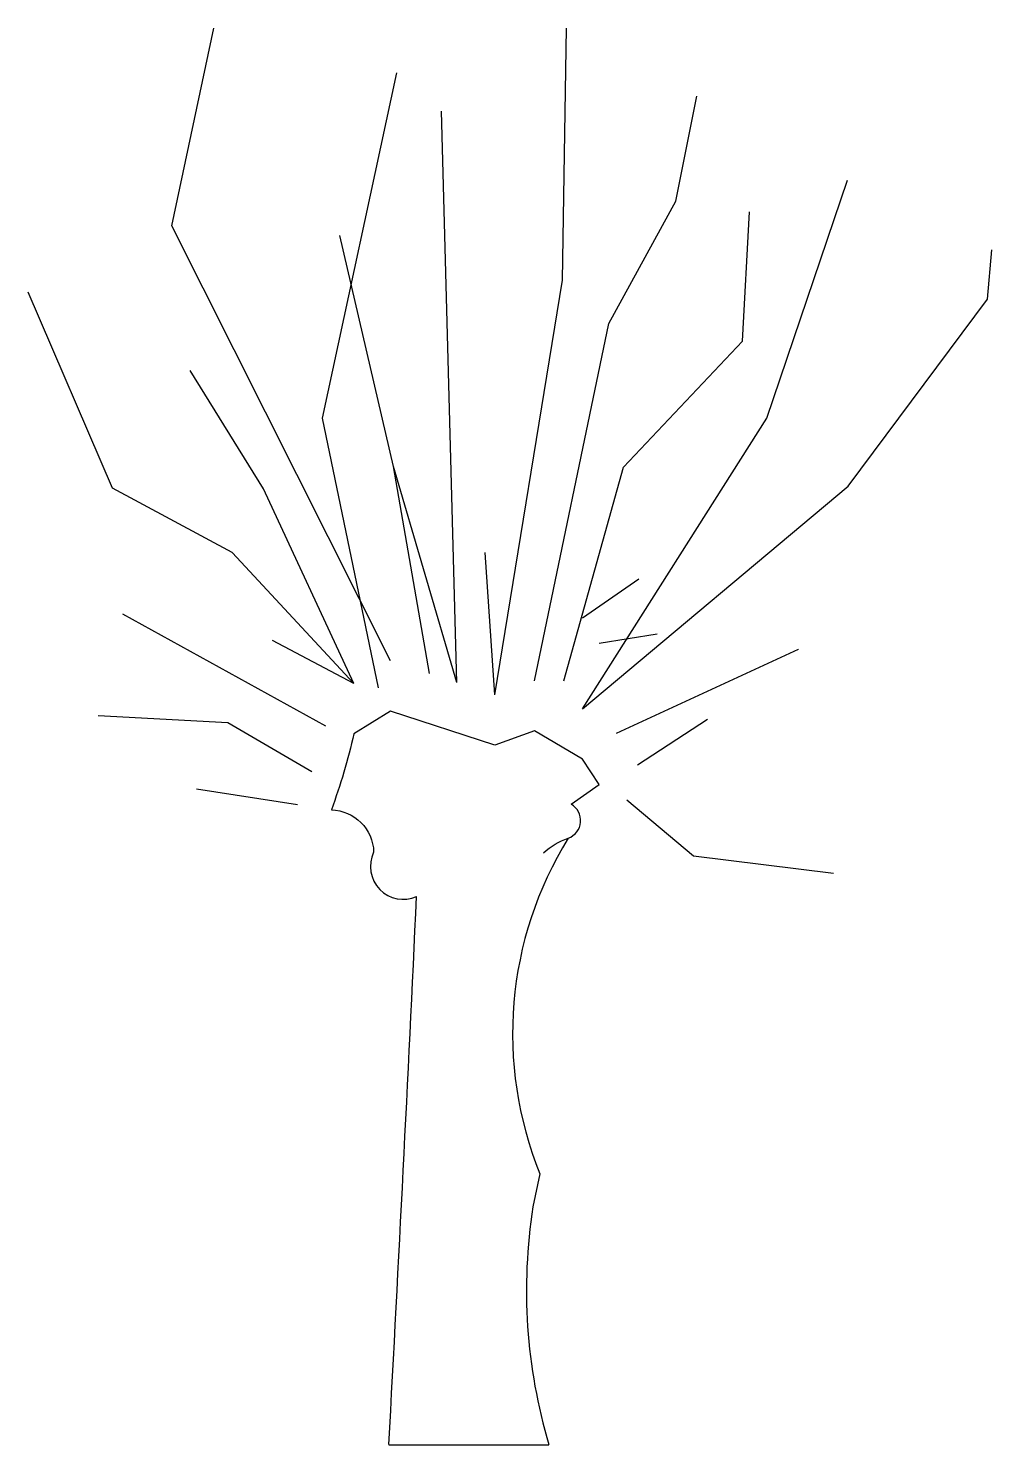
# Model space of a CAD drawing. Header units: metres. Extents: x -1.84 to 1.57, y 0 to 5.01.
import ezdxf

# ---------------------------------------------------------------- set-up
doc = ezdxf.new("R2010")
doc.units = ezdxf.units.M
doc.header["$LTSCALE"] = 0.2

msp = doc.modelspace()

# ---------------------------------------------------------------- linework, layer by layer
for p, q in [((-1.1362, 2.5556), (-1.5947, 2.5803)), ((-0.0312, 0.9588), (-0.0563, 0.8419)), ((-0.5662, 0), (0.0003, 0))]:
    msp.add_line(p, q)
at = {"ltscale": 0.1}
msp.add_line((-0.5662, 0), (0, 0), dxfattribs=at)
at = {"flags": 128}
for points in [[(-0.5601, 2.774), (-1.3345, 4.3146), (-1.1855, 5.0135)], [(-0.1907, 2.6542), (0.0489, 4.1215), (0.0628, 5.0135)], [(-0.6034, 2.6794), (-0.8016, 3.6333), (-0.5381, 4.8555)], [(-0.0509, 2.7041), (0.213, 3.9692), (0.4499, 4.4013), (0.5243, 4.7729)], [(-0.326, 2.6981), (-0.3804, 4.7205)], [(0.1188, 2.6043), (0.7721, 3.6333), (1.0571, 4.4756)], [(0.0534, 2.7042), (0.264, 3.4599), (0.6853, 3.9058), (0.7101, 4.3642)], [(-0.4219, 2.7292), (-0.5501, 3.4627), (-0.7399, 4.2805)], [(0.1188, 2.6043), (1.06, 3.3933), (1.5528, 4.0545), (1.5679, 4.2289)], [(-0.6899, 2.6941), (-1.1205, 3.158), (-1.5451, 3.3855), (-1.8425, 4.0792)], [(-0.6899, 2.6941), (-1.0095, 3.3829), (-1.2691, 3.8021)], [(-0.326, 2.6981), (-0.5501, 3.4627)], [(-0.1907, 2.6542), (-0.2257, 3.158)], [(0.1188, 2.9264), (0.319, 3.0652)], [(-0.7892, 2.5432), (-1.508, 2.9396)], [(0.1788, 2.8366), (0.3838, 2.8707)], [(-0.6899, 2.6941), (-0.9778, 2.8468)], [(0.2393, 2.5184), (0.8836, 2.8157), (0.8836, 2.8157)], [(0.3136, 2.4069), (0.5614, 2.5679)], [(-0.8388, 2.3821), (-1.1362, 2.5556)], [(-0.8892, 2.2651), (-1.2477, 2.3202)], [(0.2764, 2.283), (0.5119, 2.0848), (0.5119, 2.0848), (1.0075, 2.0229)]]:
    msp.add_lwpolyline(points, dxfattribs=at)
msp.add_lwpolyline([(-0.019, 2.0955, -0.092788), (0.0689, 2.1469, 0.643413), (0.0789, 2.2667), (0.1788, 2.3366), (0.1188, 2.4264), (-0.0509, 2.5262), (-0.0509, 2.5262), (-0.1907, 2.4763), (-0.5601, 2.5961), (-0.6899, 2.5162, -0.032205), (-0.7698, 2.2467, -0.40153), (-0.62, 2.097, 0.697876), (-0.4679, 1.9405, -0.993497)], format="xyb", dxfattribs=at)
for centre, radius, start, end in [((1.1856, 1.4545), 1.3139, 148.2002, 202.1673), ((-254.6151, 13.8358), 254.4254, 356.882692, 357.320249), ((1.8425, 0.5466), 1.9216, 171.1616, 196.5242)]:
    msp.add_arc(centre, radius, start, end)

doc.saveas('drawing.dxf')
